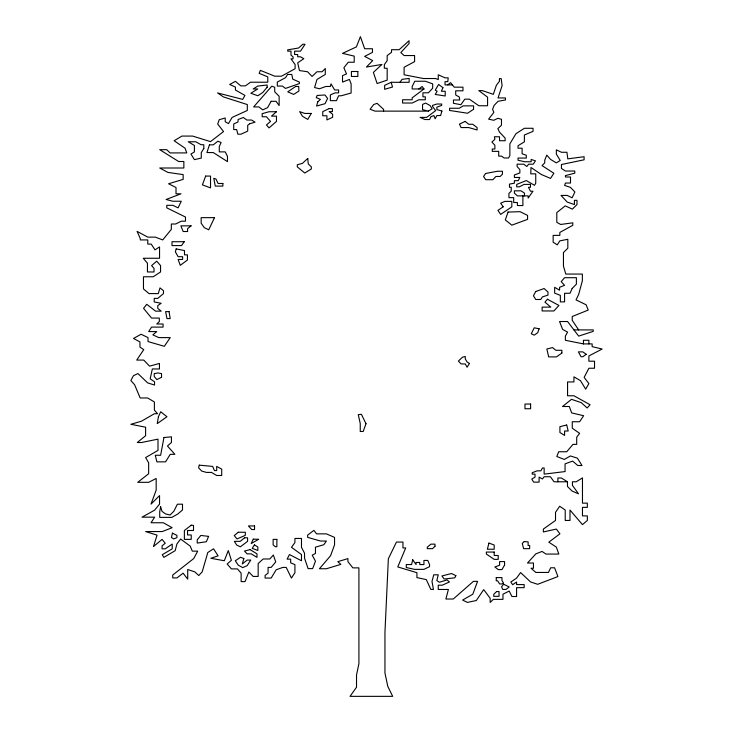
<?xml version="1.0" encoding="UTF-8"?>
<svg xmlns="http://www.w3.org/2000/svg" width="733" height="733" viewBox="0 0 733 733"><rect width="100%" height="100%" fill="white"/><g stroke="black" fill="none" stroke-linecap="round" stroke-linejoin="round"><path stroke-width="1.1" d="M399.961 82.307L402.06 79.347L409.161 78.431L409.161 82.307L391.156 82.307L384.651 85.358L384.651 89.316L392.512 87.016L391.156 82.307M447.79 84.891L450.548 82.637L454.258 87.172L462.972 87.172L462.972 90.81L455.697 90.81L455.697 94.969L459.334 97.068L459.692 100L453.443 100L453.443 103.289L460.892 104.718L464.823 99.157L469.349 99.157L478.823 105.754L487.573 105.754L487.573 97.168L478.823 90.599L482.314 90.599L493.309 94.328L496.369 85.303L499.439 81.226L499.439 78.605L501.18 78.605L502.105 85.724L498.028 97.938L505.477 97.938L505.477 99.945L498.083 101.301L494.106 105.405L492.567 109.345L493.868 112.36L488.618 119.158L493.795 120.285L497.909 118.306L501.473 119.287L501.473 125.196L497.881 128.623L499.485 132.096L505.101 138.051L505.156 140.736L499.521 140.736L499.521 136.769L494.418 136.769L494.885 139.288L491.916 142.046L494.885 145.244L494.885 149.001L492.274 149.001L492.274 151.355L498.715 151.355L498.715 156.12L501.537 156.12L504.176 157.998L508.546 157.998L509.866 155.588L509.866 143.842L515.95 133.708L524.379 128.284L533.038 128.284L533.038 131.363L524.379 135.009L524.379 141.845L518.029 145.739L518.029 148.222L522.116 148.222L522.116 153.793L526.303 155.24L526.303 158.062L518.029 158.062L518.029 160.206L524.626 161.755L531.132 161.755L531.132 159.446L535.466 160.875L533.23 164.183L528.603 164.183L526.807 166.519L523.756 164.183L517.104 164.183L517.104 166.519L519.862 169.644L519.862 172.933L514.383 174.976L514.383 177.459L519.862 177.459L518.222 180.694L514.383 180.694L514.383 183.177L509.472 184.12L509.472 187.272L511.222 187.272L511.222 191.231L508.931 193.402L508.931 197.635L513.696 197.635L513.696 202.528L517.388 202.528L517.388 205.552L522.895 205.552L522.895 195.885M418.845 88.968L422.135 86.494L423.995 88.968L412.175 97.828L412.175 99.77L402.582 99.77L402.582 103.023L412.175 103.023L418.882 99.77L425.323 99.77L425.323 96.82L422.923 96.82L422.923 92.789L428.429 92.789L432.662 88.207L432.662 83.846L425.323 81.244L414.786 81.244L412.175 86.494L412.175 88.968L423.995 88.968M428.338 111.132L432.113 108.805L430.106 105.552L425.626 103.078L422.547 104.416L422.547 109.657L428.338 111.132L375.049 111.132L370.092 109.235L373.693 104.553L377.055 103.326L383.57 109.336L383.57 111.132M452.389 84.891L445.032 84.891L445.032 81.665L447.79 81.665L448.193 77.845L445.032 77.845L438.252 74.775L438.252 79.567L435.594 78.523L423.381 78.523L404.103 74.775L404.103 67.253L414.585 61.664L414.585 55.552L404.103 55.552L400.832 52.565L409.06 43.54L409.06 40.718L399.164 49.707L391.514 49.707L391.514 52.327L387.171 55.598L387.171 60.628L384.339 64.623L384.339 68.251L387.171 68.251L387.171 80.135L377.129 83.525L373.372 72.393L381.92 64.44L366.427 67.042L372.694 60.592L364.658 56.395L372.474 52.364L372.474 48.745L364.658 48.745L360.398 36.65L356.403 46.903L342.522 53.362L354.213 56.12L354.213 62.232L348.248 62.232L343.878 67.757L346.498 73.941L342.522 75.618L342.522 82.069L349.43 79.439L351.116 83.892L351.116 93.027L341.23 95.785L338.609 95.785L336.456 100.659L330.354 100.659L330.354 94.887L335.109 92.871L338.609 92.862L338.609 89.948L334.651 89.948L331.023 83.828L330.372 86.476L325.873 86.476L319.478 88.757L314.585 87.557L316.968 79.466L325.296 74.427L325.296 68.526L322.071 71.752L316.968 71.752L312.075 76.452L307.567 71.752L299.44 70.551L297.708 62.818L303.829 58.695L300.512 56.798L297.708 56.798L297.708 54.517L294.62 54.517L294.62 51.154L300.512 51.154L305.047 44.264L302.766 44.264L298.633 47.993L287.712 49.853L287.712 51.154L291.001 51.154L291.001 55.186L293.053 56.817L293.053 58.832L291.001 58.832L295.106 64.559L295.106 68.719L281.518 76.186L274.738 76.186L260.371 70.377L259.161 73.373L267.774 76.855L267.774 82.224L250.503 82.224L245.427 85.871L240.8 85.871L235.394 81.345L229.686 84.478L235.43 87.08L235.43 90.031L244.95 95.418L242.705 99.395L217.582 92.944L223.464 96.948L247.314 104.562L247.314 110.472L232.095 117.427L228.467 123.62L225.223 121.715L225.223 117.995L219.222 119.708L217.701 124.014L223.538 131.546L210.518 141.634L192.632 136.072L181.958 136.072L174.115 140.736L185.037 148.185L186.759 152.913L170.111 152.913L166.703 149.679L159.73 149.679L178.614 161.498L183.855 161.498L183.855 168.004L159.73 168.004L167.875 172.402L183.158 174.61L183.158 179.374L168.572 183.772L176.012 187.492L176.012 193.805L180.978 193.805L166.116 199.495L172.805 201.245L181.262 201.245L178.11 207.851L172.805 205.313L166.767 205.313L166.767 207.851L185.476 217.032L185.476 221.192L181.262 221.192L175.691 224.005L171.33 224.005L171.33 229.374L162.717 239.929L155.387 237.135L147.8 237.135L137.098 231.371L140.278 238.555L140.278 239.929L147.8 239.929L147.8 244.098L151.227 244.098L155.002 249.88L159.556 246.911L159.556 258.254L143.247 258.254L147.443 263.229L147.443 271.961L154.022 271.961L154.022 268.397L151.612 265.603L156.743 261.177L160.554 265.603L160.554 271.961L153.197 276.772L143.466 276.772L143.466 288.921L149.001 293.594L158.264 293.594L160.005 287.886L163.496 290.726L163.496 293.594L157.778 298.377L154.223 298.377L154.223 301.932L161.132 303.288L157.778 305.624L157.778 308.382L161.233 311.149L155.598 311.149L146.728 304.305L143.576 308.382L151.548 318.076L159.327 318.076L159.327 321.567L156.752 324.013L163.065 324.013L163.065 327.101L151.548 327.101L148.689 331.573L156.752 331.573L152.858 334.862L158.759 337.601L170.239 337.601L164.329 346.324L148.029 341.56L148.029 337.601L141.084 334.239L133.525 338.463L139.957 341.935L139.957 347.103L143.75 349.641L136.732 360.077L143.75 360.077L149.541 366.143L159.455 363.458L159.455 368.965L152.345 368.965L150.173 378.869L154.535 381.765L154.535 385.054L147.617 382.873L137.941 373.573L133.452 375.699L130.859 380.519L134.606 384.733L140.168 397.973L147.617 397.973L154.388 401.959L154.388 410.15L157.54 413.724L154.388 413.724L141.496 421.191L130.859 424.288L145.61 427.211L145.61 435.732L137.282 442.521L141.496 442.521L157.998 439.131L157.998 450.41L145.62 457.566L148.652 462.798L148.652 473.738L137.731 482.323L148.652 482.323L156.184 478.484L156.184 490.157L151.007 504.13L159.547 495.581L159.547 504.13L154.626 510.168L142.01 517.168L154.626 517.168L151.035 522.757L163.386 522.757L172.136 527.714L162.25 531.553L145.61 531.553L157.073 535.136L153.499 546.543L162.057 539.396L165.237 543.217L162.057 545.874L162.057 548.825L165.237 548.825L172.228 544.06L172.228 548.825L162.295 554.707L163.862 557.364L175.187 550.657L176.891 544.033L180.611 539.012L190.214 546.131L192.312 551.143L197.681 551.143L193.741 558.546L172.722 575.029L172.722 577.916L177.001 577.916L183.094 573.179L187.703 579.116L187.703 569.514L194.786 571.85L198.771 575.552L202.198 571.85L207.796 552.508L213.541 548.788L218.095 555.834L210.838 558.262L224.307 560.763L228.302 550.575L231.399 560.296L227.148 563.998L231.399 568.89L237.437 568.89L241.139 573.151L241.139 581.608L245.033 581.608L248.835 571.997L253.132 576.431L258.163 576.431L258.163 563.549L263.174 558.986L269.826 558.986L273.345 555.018L275.727 561.936L271.164 567.397L268.076 567.397L268.076 573.169L265.108 575.378L265.108 578.062L271.164 578.062L276.167 569.788L282.801 567.415L286.218 567.415L291.404 578.062L294.923 572.739L294.923 564.621L290.653 562.834L290.653 559.142L287.098 559.142L289.471 554.551L301.483 560.763L301.483 554.551L291.468 547.322L294.923 542.539L294.923 538.443L301.483 538.443L301.483 547.322L304.534 553.232L304.534 558.125L308.089 568.616L312.652 568.616L315.465 561.212L312.231 555.174L315.465 553.442L315.465 547.203L323.83 544.711L326.414 541.036L320.578 541.036L307.658 537.381L307.658 535.099L313.907 530.353L316.592 533.871L326.414 533.871L334.541 537.39L334.541 544.839L330.601 555.696L319.423 568.744L326.414 568.744L340.891 564.364L337.794 561.689L347.937 558.573L347.937 561.689L352.875 567.873L358.913 567.873L358.913 663.649L356.522 675.011L356.522 687.224L350.017 696.35L392.705 696.35L387.821 686.482L384.953 673.022L384.953 632.35L388.362 558.738L396.443 542.063L402.948 542.063L402.948 547.927L405.706 547.927L397.772 566.939L416.921 572.702L416.921 577.595L426.313 579.601L430.876 589.469L433.441 589.469L432.003 581.416L433.744 574.809L438.242 574.809L436.822 580.618L439.443 582.249L447.011 579.922L449.411 581.975L442.256 585.2L438.242 585.2L438.242 589.469L448.394 589.469L445.893 599.017L453.269 599.017L473.408 581.361L477.577 581.361L472.803 594.197L462.633 600.07L467.388 602.425L476.313 600.51L483.698 589.625L490.166 598.275L490.166 602.425L493.373 599.365L502.966 599.365L502.966 594.197L509.197 591.064L511.946 596.515L516.582 596.515L516.582 587.674L524.159 587.674L524.159 584.586L516.582 584.586L516.582 582.039L512.642 584.723L510.819 582.039L516.582 578.126L520.567 572.555L530.6 581.965L537.683 584.302L557.923 576.559L554.569 567.782L550.675 567.782L548.458 572.446L535.841 572.446L531.04 568.258L533.459 568.258L533.459 563.017L527.485 563.017L535.841 553.873L542.026 551.436L546.003 554.066L558.821 554.066L556.338 547.111L548.815 542.182L559.911 533.826L556.338 529.07L543.364 531.956L543.364 529.07L555.513 520.448L555.513 512.33L559.691 506.246L565.225 510.04L565.225 520.448L569.99 520.448L569.99 510.04L582.469 524.626L587.353 520.448L587.353 515.885L582.469 515.885L582.469 507.364L587.353 507.364L587.353 503.14L582.469 503.14L582.469 477.898L576.202 481.792L572.436 481.792L572.436 485.347L578.493 493.813L572.07 491.064L567.47 486.465L567.47 481.792L561.368 477.989L557.886 477.989L557.886 481.792M573.948 329.914L593.217 329.914L593.217 331.38L578.667 336.117L567.571 321.521L559.563 321.521L562.623 329.41L567.571 332.113L565.381 336.117L565.381 340.277L583.441 343.905L592.145 343.905L592.145 346.654L602.141 349.027L588.883 355.963L588.883 361.195L594.518 361.195L594.518 368.241L588.883 368.241L584.137 377.394L588.883 383.57L585.667 389.15L580.49 380.674L573.939 376.844L573.939 381.948L567.562 381.948L567.562 395.774L573.939 395.774L590.074 404.735L587.151 407.979L581.223 402.619L571.493 399.329L562.523 406.494L569.303 406.494L571.667 412.917L583.624 415.712L579.62 421.75L572.262 421.75L572.262 428.191L579.62 433.368L576.697 437.216L576.697 444.372L572.977 444.372L566.737 451.757L558.683 451.757L556.823 456.503L564.318 459.454L570.43 455.953L577.402 458.171L581.993 465.51L577.769 465.51L572.629 461.094L565.061 463.861L565.061 471.576L544.143 474.123L544.143 467.956L542.466 467.956L540.908 470.843L537.078 470.843L532.204 472.748L532.204 474.123L535.017 474.123L535.017 477.146L531.81 479.098L533.651 482.14L539.094 482.14L539.094 477.146L542.457 478.97L544.143 476.743L550.382 476.743L554.056 481.792L567.47 481.792M578.667 329.914L572.226 320.33L572.226 316.509L588.232 310.068L586.107 304.781L576.028 299.87L578.667 294.437L582.359 280.766L582.359 274.06L565.784 274.06L563.448 266.07L563.448 252.583L567.818 248.212L567.818 239.288L559.847 240.855L557.272 244.859L553.149 242.22L553.149 235.375L559.847 235.375L559.847 232.416L572.785 225.306L572.785 222.823L560.681 224.463L556.796 222.328L556.796 212.597L565.244 205.863L572.372 209.152L576.981 204.553L576.981 200.329L574.434 200.329L574.434 204.553L567.195 202.061L561.02 195.427L567.195 195.427L572.088 197.8L574.901 192L570.503 187.382L564.63 185.458L565.427 183.039L570.503 183.039L570.503 176.992L565.427 176.992L565.427 175.59L574.782 173.18L574.782 171.036L565.427 171.036L561.432 168.425L561.432 164.531L584.1 159.803L584.1 156.715L567.8 158.859L566.93 152.272L561.432 152.272L556.347 149.853L556.347 154.141L560.241 160.5L556.347 162.882L550.529 159.4L546.772 155.112L544.729 160.225L544.729 162.882L542.044 165.603L553.873 173.263L550.529 178.421L541.339 174.481L530.994 167.491L530.774 173.849L535.741 173.849L535.741 183.158L534.485 185.321L526.303 180.556L516.71 184.395L516.71 186.842L519.321 186.842L524.104 184.395L530.481 184.395L530.481 187.281L528.466 187.281L530.481 191.231L532.964 191.231L528.172 198.038L528.172 195.885L517.388 195.885L514.374 193.118L514.374 190.837L521.09 190.837L524.48 193.118L524.48 195.885M588.883 343.905L588.883 340.277L583.441 340.277L583.441 343.905M496.259 577.595L496.25 580.802L497.661 580.802L499.604 583.944L501.968 583.944L503.516 582.891L501.968 580.618L501.968 577.595L496.259 577.595M158.41 416.711L157.256 423.601L166.959 416.747L160.719 411.754L158.41 416.711M163.963 437.519L160.628 455.266L155.259 455.266L156.889 461.845L165.557 461.845L170.239 454.332L174.875 454.332L167.463 446.012L171.44 442.466L171.44 436.831L163.963 437.519M160.628 506.815L159.721 511.68L159.721 517.388L171.87 517.388L177.807 513.989L182.499 509.976L182.499 504.203L177.395 504.203L173.858 511.213L170.065 515.015L165.566 513.915L162.02 511.377L160.628 506.815M172.429 533.157L171.458 537.491L173.657 538.92L176.955 537.591L176.955 535.374L172.429 533.157M412.706 559.792L411.579 564.557L406.284 564.557L406.284 567.516L414.466 569.367L423.931 569.367L429.556 566.655L429.556 564.557L427.76 560.433L423.931 560.433L423.931 564.557L419.771 564.557L419.771 562.477L416.078 562.477L416.078 564.557L412.706 559.792M199.275 465.153L198.606 467.865L201.685 471.053L206.459 472.419L211.489 472.419L216.693 475.488L221.714 475.488L221.714 469.111L216.693 466.408L216.693 470.586L214.476 470.586L212.634 466.408L199.275 465.153M176.149 248.908L175.379 251.868L178.128 256.706L182.627 256.706L182.627 259.464L178.128 259.464L180.263 265.328L187.437 260.023L187.437 254.855L184.487 254.855L184.487 250.558L176.149 248.908M488.966 543.08L487.344 549.246L494.189 549.246L494.189 545.022L488.966 543.08M317.746 101.905L316.564 106.038L325.04 103.692L327.605 98.442L324.957 94.978L317.16 95.455L316.253 97.626L320.403 99.349L317.746 101.905M243.86 558.519L242.293 563.998L247.158 560.076L250.778 560.076L247.158 565.647L242.742 567.608L238.207 565.125L235.311 560.763L240.552 557.263L243.86 558.519M441.917 111.031L440.615 115.539L436.886 115.539L435.118 118.783L433.927 115.576L430.848 116.721L429.584 119.534L424.957 119.534L420.091 117.399L426.67 117.399L435.677 110.61L432.562 106.487L432.562 105.405L436.776 104.031L441.678 104.031L441.678 105.405L436.886 107.165L436.886 109.574L441.917 111.031M209.455 144.841L206.917 152.556L213.285 152.556L227.477 161.626L227.477 156.386L225.242 151.878L219.277 151.878L219.277 146.573L221.109 142.468L217.802 141.249L213.285 144.841L209.455 144.841M508.07 212.066L505.294 219.909L511.826 225.168L527.577 219.369L527.577 215.41L520.063 211.681L508.07 212.066M366.005 423.701L363.202 431.471L360.251 431.471L360.251 423.546L358.272 414.64L361.396 414.301L366.005 423.701M539.149 328.778L537.701 332.745L534.22 335.146L531.315 333.717L534.22 327.816L539.149 328.778M205.652 176.076L202.409 184.89L210.527 187.886L210.527 176.076L205.652 176.076M208.603 536.373L206.339 541.751L197.241 543.071L197.241 539.781L200.851 535.447L208.603 536.373M442.924 87.685L441.385 91.258L445.206 91.258L445.206 96.005L435.265 94.438L437.125 91.258L435.265 90.177L438.618 84.442L442.924 87.685M572.171 288.435L570.027 293.282L564.575 293.282L564.575 301.877L560.351 301.877L560.351 295.362L554.652 293.154L554.652 287.318L559.581 290.195L559.581 287.318L564.557 285.311L561.203 281.646L564.575 277.697L576.385 277.697L576.385 284.202L572.171 288.435M253.279 539.167L251.199 543.529L258.74 539.277L253.279 539.167M214.522 217.646L208.713 229.777L204.296 227.661L201.163 223.217L201.163 217.646L214.522 217.646M455.862 575.662L454.79 577.824L444.116 579.015L441.944 575.946L451.537 573.518L455.862 575.662M535.722 291.514L533.45 295.775L535.741 299.485L540.707 299.485L542.42 296.92L547.972 295.097L547.972 292.073L544.133 288.518L535.722 291.514M271.146 101.301L267.582 107.614L262.716 109.895L258.905 106.926L253.645 106.926L271.806 86.164L274.719 87.282L274.719 91.845L279.136 96.261L279.136 105.525L276.048 101.301L271.146 101.301M504.57 565.051L501.968 569.596L498.211 569.596L494.885 566.985L499.604 565.216L499.604 561.588L504.57 561.588L504.57 565.051M311.268 113.441L307.759 119.406L302.5 116.309L299.632 111.618L304.827 113.441L311.268 113.441M254.424 544.866L252.207 548.385L257.833 550.437L257.833 547.01L254.424 544.866M203.811 148.552L201.282 152.51L201.282 158.081L194.41 159.638L190.965 154.04L194.41 151.914L194.41 145.473L188.271 141.771L195.793 141.771L201.062 144.722L203.811 144.722L203.811 148.552M469.468 363.486L467.077 367.215L465.235 363.935L461.094 363.935L458.382 361.057L462.486 357.191L465.263 356.476L465.263 358.886L467.077 361.955L469.468 363.486M287.593 74.464L285.513 77.671L277.303 82.087L277.303 86.073L282.397 86.073L285.504 88.418L299.394 83.608L299.394 82.087L292.733 79.146L291.826 74.464L287.593 74.464M485.585 173.483L483.551 176.479L485.732 179.704L492.906 179.704L495.929 176.47L500.163 176.47L502.444 174.197L502.444 171.247L497.478 171.247L485.585 173.483M184.212 241.725L181.527 245.582L171.998 245.582L171.998 241.725L184.212 241.725M503.598 584.201L501.574 586.794L502.71 589.442L505.935 589.442L509.206 586.986L503.598 584.201M267.151 87.227L262.726 92.532L257.851 95.757L250.833 93.265L257.732 88.968L253.169 88.968L257.732 86.073L267.151 85.01L267.151 87.227M547.432 299.22L544.949 302.133L550.795 307.127L542.136 307.127L542.136 310.957L553.882 310.957L558.913 305.45L547.432 299.22M496.589 591.54L493.74 594.39L493.74 596.332L499.036 596.332L499.036 591.54L496.589 591.54M434.981 546.287L432.525 548.66L427.284 548.66L427.284 547.148L430.903 544.143L434.981 544.143L434.981 546.287M307.741 158.456L302.417 163.377L297.305 164.769L297.305 166.858L304.754 173.015L311.333 168.984L311.333 166.858L308.245 163.871L307.741 158.456M524.214 541.586L522.244 543.4L523.619 548.66L529.657 548.66L529.657 545.508L528.117 545.508L528.117 541.879L524.214 541.586M276.469 111.737L271.485 116.126L276.469 116.126L276.469 121.431L269.029 127.908L266.473 124.977L270.541 121.431L266.473 116.758L262.176 116.758L262.176 113.67L269.02 111.737L276.469 111.737M238.28 532.24L234.239 535.566L237.016 538.938L245.326 535.337L245.326 532.24L238.28 532.24M244.556 537.793L240.25 541.339L234.34 541.339L236.732 545.068L240.36 546.827L247.58 541.348L247.58 537.793L244.556 537.793M191.066 225.856L187.584 228.696L187.584 231.518L183.149 231.518L180.868 225.856L191.066 225.856M191.231 525.213L184.377 530.5L184.377 539.378L191.231 539.378L191.231 534.943L187.538 534.943L187.538 530.5L193.512 530.5L193.512 525.405L191.231 525.213M586.189 354.296L582.836 356.76L581.067 356.76L578.41 351.867L582.836 351.867L586.189 354.296M249.953 123.657L247.708 125.27L247.708 131.106L241.001 134.194L237.849 134.194L236.667 129.576L233.717 129.576L233.717 123.941L238.051 121.962L238.051 119.534L243.31 117.5L246.865 120.029L251.566 120.029L255.047 122.182L249.953 123.657M561.863 353.049L556.448 356.889L548.66 356.889L546.864 349.018L552.517 347.561L555.825 350.292L561.863 350.292L561.863 353.049M295.628 86.476L287.757 91.854L293.667 94.42L298.917 91.039L298.716 86.476L295.628 86.476M503.15 206.825L497.927 210.371L500.666 214.403L511.826 206.825L511.826 201.383L504.909 201.383L500.666 203.178L503.15 206.825M473.555 109.29L467.562 113.248L449.586 110.445L449.586 108.246L459.334 108.246L463.146 105.864L473.555 105.864L473.555 109.29M161.544 377.293L156.844 379.593L154.214 376.45L154.214 373.638L157.907 372.932L161.544 373.638L161.544 377.293M465.134 121.394L459.435 124.106L461.075 127.56L468.726 127.56L477.11 129.961L477.11 127.56L472.712 124.262L468.726 124.262L465.134 121.394M329.163 108.603L322.749 111.618L322.749 115.768L326.909 115.768L326.909 119.928L332.635 117.289L332.635 114.266L329.163 111.618L332.388 111.618L332.388 108.603L329.163 108.603M250.054 549.603L244.483 551.06L247.085 553.864L251.199 553.864L256.999 557.373L256.999 553.864L250.054 549.603M566.682 425.012L559.911 426.679L559.911 432.516L564.584 435.42L564.584 430.995L568.203 430.995L566.682 425.012M357.86 71.495L351.419 71.495L351.419 76.461L357.86 76.461L357.86 71.495M222.869 183.488L218.095 183.488L215.951 179.008L213.779 178.33L215.282 186.1L222.869 186.1L222.869 183.488M169.057 311.607L165.631 311.607L166.959 318.589L170.184 318.589L169.057 311.607M530.61 404.048L524.975 404.048L524.975 408.748L530.61 408.748L530.61 404.048M254.543 525.937L248.414 525.937L251.721 529.547L254.543 529.547L254.543 525.937M276.872 539.378L273.134 539.378L273.134 544.866L275.324 546.736L276.872 546.736L276.872 539.378M494.189 552.059L486.345 552.059L486.419 554.093L494.189 559.371L498.22 559.371L498.22 555.486L494.189 555.486L494.189 552.059"/></g></svg>
